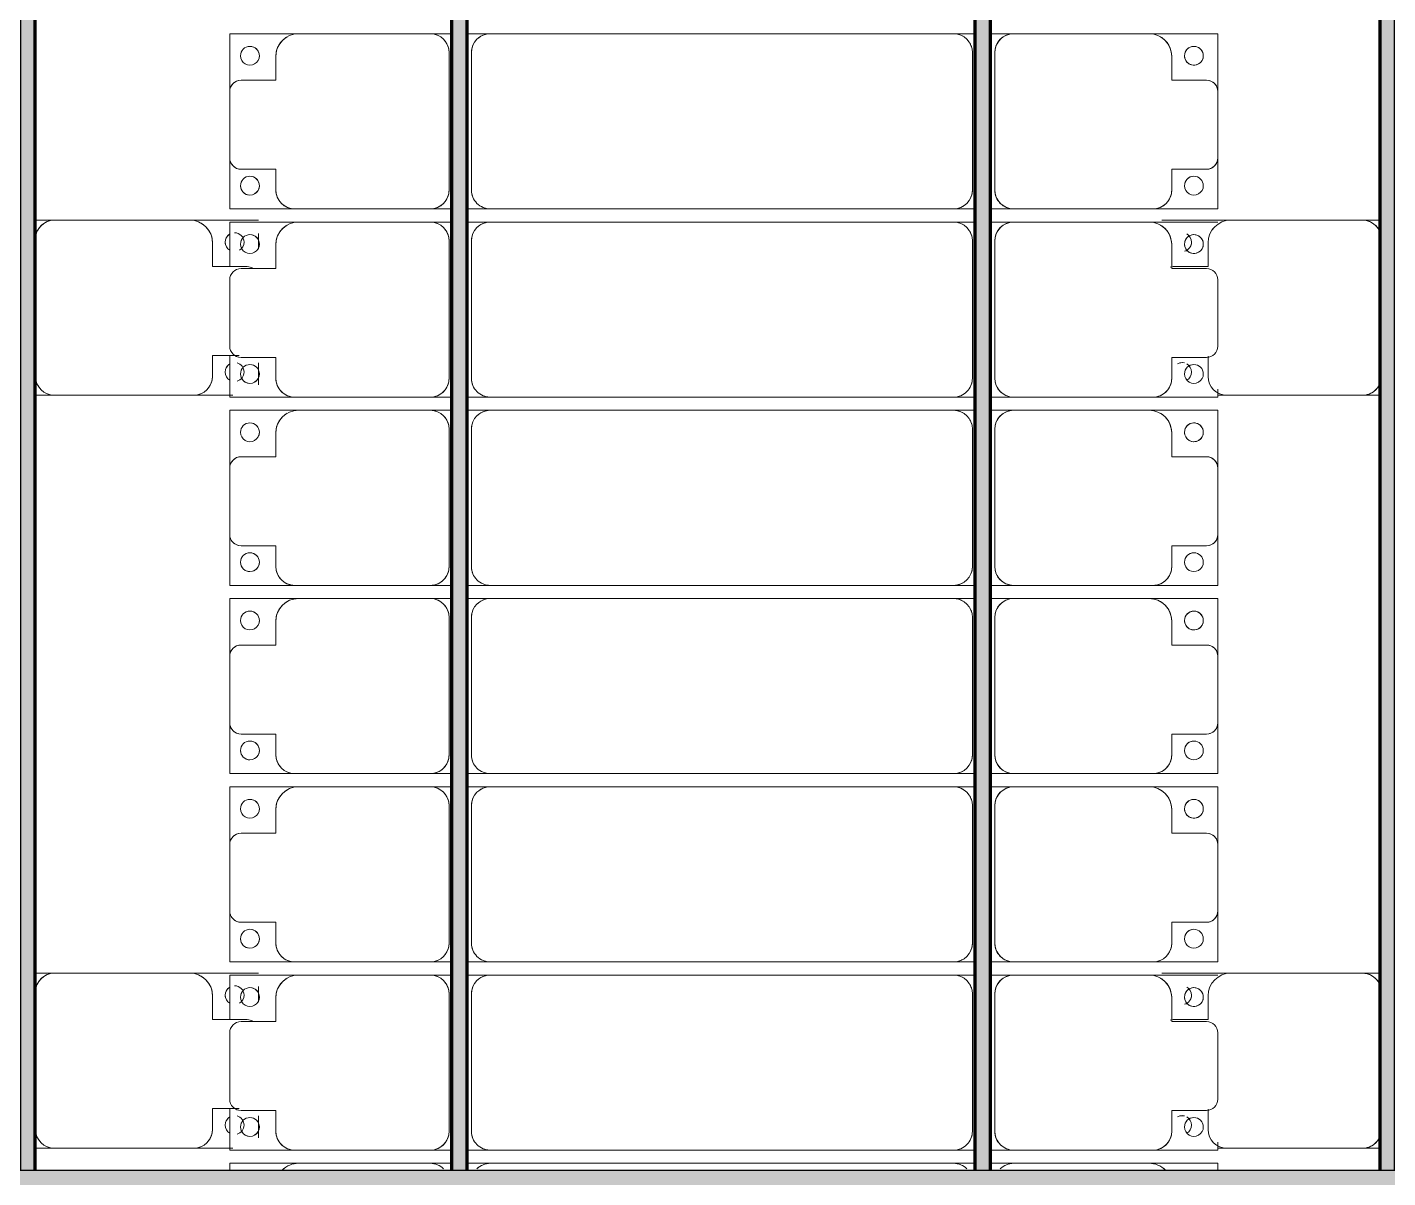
# Model space of a CAD drawing. Header units: millimetres. Extents: x -268744 to 115753, y -96240 to -10461.
# Drawn here: x -112759 to -109145, y -40627 to -37571 of the extents above; entities that cross this region are included whole.
import ezdxf

# ---------------------------------------------------------------- set-up
doc = ezdxf.new("R2010")
doc.units = ezdxf.units.MM
doc.layers.add('A-GENM', color=13, linetype='Continuous', lineweight=9)
doc.layers.add('S-BEAM', color=12, linetype='Continuous', lineweight=9)

# ---------------------------------------------------------------- blocks, each defined once
blk = doc.blocks.new('Dầm C52 - Hộp 40x60-V24-KHUNG KẾT CẤU BÈ PIN 1')
at = {"layer": 'S-BEAM', "lineweight": 25}
blk.add_hatch(color=4, dxfattribs=at).paths.add_polyline_path([(-145811, -20), (145811, -20), (145811, 20), (-145811, 20)])
at = {"layer": 'S-BEAM', "color": 4, "lineweight": 25}
blk.add_line((-145811, 20), (145811, 20), dxfattribs=at)
blk = doc.blocks.new('Dai phao do pin - DẢI PHAO ĐỠ PIN-V44-KHUNG KẾT CẤU BÈ PIN 1')
at = {"layer": 'A-GENM', "color": 7}
for p, q in [((68487.6, 241.6), (68539.7, 241.6)), ((68487.6, 241.6), (68539.7, 241.6)), ((68899.7, 241.6), (68539.7, 241.6)), ((68899.7, 241.6), (69082.2, 241.6)), ((69082.2, 241.6), (68899.7, 241.6)), ((68489.7, 191.6), (68489.7, -173.4)), ((68959.7, 118.2), (68959.7, 181.6)), ((69082.2, 205.8), (69082.2, 164.2)), ((69082.2, 164.2), (69082.2, 205.8)), ((69052.2, 118.2), (68959.7, 118.2)), ((68959.7, -173.4), (68959.7, -118.2)), ((68959.7, -118.2), (69030.6, -118.2)), ((69082.2, -137.5), (69082.2, -195.9)), ((69082.2, -195.9), (69082.2, -137.5)), ((68539.7, -223.4), (68487.6, -223.4)), ((68539.7, -223.4), (68487.6, -223.4)), ((68539.7, -223.4), (68909.7, -223.4)), ((69013.6, -223.4), (68909.7, -223.4)), ((68909.7, -223.4), (69013.6, -223.4))]:
    blk.add_line(p, q, dxfattribs=at)
for centre, radius, start, end in [((68539.7, 191.6), 50, 90, 180), ((68539.7, 191.6), 50, 105, 180), ((68899.7, 181.6), 60, 360, 90), ((68899.7, 181.6), 60, 360, 60), ((69018.6, 183.2), 25, 120, 180), ((69018.6, 183.2), 25, 180, 240), ((69018.6, 183.2), 25, 180, 195), ((69018.6, 183.2), 25, 120, 165), ((69018.6, 183.2), 25, 0, 90), ((69018.6, 183.2), 25, 0, 90), ((69018.6, 183.2), 25, 300, 0), ((69018.6, 183.2), 25, 300, 0), ((69018.6, 183.2), 25, 210, 240), ((69052.2, 88.2), 30, 60, 90), ((69018.6, -161.8), 25, 120, 180), ((69018.6, -161.8), 25, 120, 165), ((69018.6, -161.8), 25, 0, 75), ((69018.6, -161.8), 25, 0, 75), ((68539.7, -173.4), 50, 180, 270), ((68539.7, -173.4), 50, 180, 255), ((68909.7, -173.4), 50, 270, 360), ((68909.7, -173.4), 50, 285, 360), ((69018.6, -161.8), 25, 180, 240), ((69018.6, -161.8), 25, 180, 240), ((69018.6, -161.8), 25, 285, 0), ((69018.6, -161.8), 25, 285, 0)]:
    blk.add_arc(centre, radius, start, end, dxfattribs=at)
blk = doc.blocks.new('Dai phao do pin - DẢI PHAO ĐỠ PIN-V45-KHUNG KẾT CẤU BÈ PIN 1')
at = {"layer": 'A-GENM', "color": 7}
for p, q in [((68487.6, 241.6), (68539.7, 241.6)), ((68487.6, 241.6), (68539.7, 241.6)), ((68899.7, 241.6), (68539.7, 241.6)), ((68899.7, 241.6), (69082.2, 241.6)), ((69082.2, 241.6), (68899.7, 241.6)), ((68489.7, 191.6), (68489.7, -173.4)), ((68959.7, 118.2), (68959.7, 181.6)), ((69082.2, 205.8), (69082.2, 164.2)), ((69082.2, 164.2), (69082.2, 205.8)), ((69052.2, 118.2), (68959.7, 118.2)), ((68959.7, -173.4), (68959.7, -118.2)), ((68959.7, -118.2), (69030.6, -118.2)), ((69082.2, -137.5), (69082.2, -195.9)), ((69082.2, -195.9), (69082.2, -137.5)), ((68539.7, -223.4), (68487.6, -223.4)), ((68539.7, -223.4), (68487.6, -223.4)), ((68539.7, -223.4), (68909.7, -223.4)), ((69013.6, -223.4), (68909.7, -223.4)), ((68909.7, -223.4), (69013.6, -223.4))]:
    blk.add_line(p, q, dxfattribs=at)
for centre, radius, start, end in [((68539.7, 191.6), 50, 90, 180), ((68539.7, 191.6), 50, 105, 180), ((68899.7, 181.6), 60, 360, 90), ((68899.7, 181.6), 60, 360, 60), ((69018.6, 183.2), 25, 120, 180), ((69018.6, 183.2), 25, 180, 240), ((69018.6, 183.2), 25, 180, 195), ((69018.6, 183.2), 25, 120, 165), ((69018.6, 183.2), 25, 0, 90), ((69018.6, 183.2), 25, 0, 90), ((69018.6, 183.2), 25, 300, 0), ((69018.6, 183.2), 25, 300, 0), ((69018.6, 183.2), 25, 210, 240), ((69052.2, 88.2), 30, 60, 90), ((69018.6, -161.8), 25, 120, 180), ((69018.6, -161.8), 25, 120, 165), ((69018.6, -161.8), 25, 0, 75), ((69018.6, -161.8), 25, 0, 75), ((68539.7, -173.4), 50, 180, 270), ((68539.7, -173.4), 50, 180, 255), ((68909.7, -173.4), 50, 270, 360), ((68909.7, -173.4), 50, 285, 360), ((69018.6, -161.8), 25, 180, 240), ((69018.6, -161.8), 25, 180, 240), ((69018.6, -161.8), 25, 285, 0), ((69018.6, -161.8), 25, 285, 0)]:
    blk.add_arc(centre, radius, start, end, dxfattribs=at)
blk = doc.blocks.new('Dầm C52 - Dầm C52-102503-KHUNG KẾT CẤU BÈ PIN 1')
at = {"layer": 'S-BEAM', "lineweight": 140}
h = blk.add_hatch(color=1, dxfattribs=at)
h.paths.add_polyline_path([(-25480.9, 20), (-25480.9, -20), (-25440.9, -20), (-25440.9, 20)])
h.paths.add_polyline_path([(-25400.9, 20), (-25400.9, -20), (-19440.9, -20), (-19443, 20), (-24983.5, 20)])
h.paths.add_polyline_path([(-19400.9, 20), (-19400.9, -20), (-13440.9, -20), (-13440.9, 20), (-17596.2, 20)])
h.paths.add_polyline_path([(-13400.9, -20), (-7440.9, -20), (-7440.9, 20), (-13400.9, 20)])
h.paths.add_polyline_path([(-7400.9, -20), (-1440.9, -20), (-1440.9, 20), (-7400.9, 20)])
h.paths.add_polyline_path([(-1400.9, -20), (4559.1, -20), (4559.1, 20), (-1400.9, 20)])
h.paths.add_polyline_path([(4599.1, -20), (10559.1, -20), (10559.1, 20), (4599.1, 20)])
h.paths.add_polyline_path([(10599.1, 20), (10599.1, -20), (16559.1, -20), (16559.1, 20), (11952.8, 20)])
h.paths.add_polyline_path([(16599.1, -20), (22559.1, -20), (22559.1, 20), (16599.1, 20)])
h.paths.add_polyline_path([(22599.1, -20), (25259.1, -20), (25259.1, 20), (22599.1, 20)])
h.paths.add_polyline_path([(25299.1, -20), (25441.8, -20), (25441.8, 20), (25299.1, 20)])
at = {"layer": 'S-BEAM', "color": 1, "lineweight": 140}
for p, q in [((4599.1, 20), (10559.1, 20)), ((10559.1, -20), (4599.1, -20))]:
    blk.add_line(p, q, dxfattribs=at)
blk = doc.blocks.new('Dầm C52 - Dầm C52-102502-KHUNG KẾT CẤU BÈ PIN 1')
at = {"layer": 'S-BEAM', "lineweight": 140}
h = blk.add_hatch(color=1, dxfattribs=at)
h.paths.add_polyline_path([(-25480.9, 20), (-25480.9, -20), (-25440.9, -20), (-25440.9, 20)])
h.paths.add_polyline_path([(-25400.9, 20), (-25400.9, -20), (-19440.9, -20), (-19443, 20), (-24983.5, 20)])
h.paths.add_polyline_path([(-19400.9, 20), (-19400.9, -20), (-13440.9, -20), (-13440.9, 20), (-18981.3, 20)])
h.paths.add_polyline_path([(-13400.9, -20), (-7440.9, -20), (-7440.9, 20), (-13400.9, 20)])
h.paths.add_polyline_path([(-7400.9, -20), (-1440.9, -20), (-1440.9, 20), (-7400.9, 20)])
h.paths.add_polyline_path([(-1400.9, -20), (4559.1, -20), (4559.1, 20), (-1400.9, 20)])
h.paths.add_polyline_path([(4599.1, 20), (4599.1, -20), (10559.1, -20), (10559.1, 20), (5027.2, 20)])
h.paths.add_polyline_path([(10599.1, -20), (16559.1, -20), (16559.1, 20), (10599.1, 20)])
h.paths.add_polyline_path([(16599.1, 20), (16599.1, -20), (22559.1, -20), (22559.1, 20), (17031.5, 20)])
h.paths.add_polyline_path([(22599.1, -20), (25259.1, -20), (25259.1, 20), (22599.1, 20)])
h.paths.add_polyline_path([(25299.1, -20), (25480.9, -20), (25480.9, 20), (25299.1, 20)])
at = {"layer": 'S-BEAM', "color": 1, "lineweight": 140}
for p, q in [((4599.1, 20), (10559.1, 20)), ((10559.1, -20), (4599.1, -20))]:
    blk.add_line(p, q, dxfattribs=at)
blk = doc.blocks.new('Dai phao do pin - DẢI PHAO ĐỠ PIN-V67-KHUNG KẾT CẤU BÈ PIN 1')
at = {"layer": 'A-GENM', "color": 7}
for p, q in [((-1312.2, 241.6), (-1129.7, 241.6)), ((-1129.7, 241.6), (-1312.2, 241.6)), ((-779.7, 241.6), (-1129.7, 241.6)), ((-779.7, 241.6), (-732.4, 241.6)), ((-779.7, 241.6), (-732.4, 241.6)), ((-1189.7, 181.6), (-1189.7, 118.2)), ((-1189.7, 118.2), (-1282.2, 118.2)), ((-1189.7, -119.2), (-1189.7, -173.4)), ((-1139.7, -223.4), (-1164.4, -223.4)), ((-1164.4, -223.4), (-1139.7, -223.4)), ((-1139.7, -223.4), (-779.7, -223.4)), ((-732.4, -223.4), (-779.7, -223.4)), ((-732.4, -223.4), (-779.7, -223.4))]:
    blk.add_line(p, q, dxfattribs=at)
for centre, radius, start, end in [((-1129.7, 181.6), 60, 90, 180), ((-1129.7, 181.6), 60, 135, 150), ((-779.7, 191.6), 50, 30, 90), ((-779.7, 191.6), 50, 30, 75), ((-1258.6, 183.2), 25, 285, 0), ((-1258.6, 183.2), 25, 0, 60), ((-1258.6, 183.2), 25, 0, 60), ((-1258.6, 183.2), 25, 330, 360), ((-1258.6, 183.2), 25, 285, 300), ((-1282.2, 88.2), 30, 90, 105), ((-1258.6, -161.8), 25, 75, 120), ((-1258.6, -161.8), 25, 90, 120), ((-1258.6, -161.8), 25, 0, 60), ((-1258.6, -161.8), 25, 0, 60), ((-1258.6, -161.8), 25, 300, 0), ((-1258.6, -161.8), 25, 300, 360), ((-1139.7, -173.4), 50, 180, 270), ((-1139.7, -173.4), 50, 240, 255), ((-779.7, -173.4), 50, 270, 330), ((-779.7, -173.4), 50, 285, 330)]:
    blk.add_arc(centre, radius, start, end, dxfattribs=at)
blk = doc.blocks.new('Dải phao đi lại kèm đỡ invester - DẢI PHAO ĐI LẠI-V76-KHUNG KẾT CẤU BÈ PIN 1')
at = {"layer": 'A-GENM', "color": 7}
for p, q in [((17258.4, 1312.2), (17411.8, 1312.2)), ((17258.4, 1129.7), (17258.4, 1312.2)), ((17258.4, 1312.2), (17258.4, 1129.7)), ((17411.8, 1312.2), (17258.4, 1312.2)), ((17588.2, 1312.2), (17411.8, 1312.2)), ((17588.2, 1312.2), (17723.4, 1312.2)), ((17723.4, 1312.2), (17588.2, 1312.2)), ((17723.4, 1312.2), (17723.4, 1139.7)), ((17723.4, 1139.7), (17723.4, 1312.2)), ((17758.4, 1129.7), (17758.4, 1312.2)), ((17758.4, 1312.2), (17758.4, 1129.7)), ((18088.2, 1312.2), (17911.8, 1312.2)), ((18202.2, 1312.2), (18223.4, 1312.2)), ((18223.4, 1312.2), (18202.2, 1312.2)), ((18223.4, 1312.2), (18223.4, 1139.7)), ((18223.4, 1139.7), (18223.4, 1312.2)), ((18258.4, 1312.2), (18411.8, 1312.2)), ((18258.4, 1129.7), (18258.4, 1312.2)), ((18258.4, 1312.2), (18258.4, 1129.7)), ((18411.8, 1312.2), (18258.4, 1312.2)), ((18588.2, 1312.2), (18411.8, 1312.2)), ((18588.2, 1312.2), (18723.4, 1312.2)), ((18723.4, 1312.2), (18588.2, 1312.2)), ((18723.4, 1312.2), (18723.4, 1139.7)), ((18723.4, 1139.7), (18723.4, 1312.2)), ((18758.4, 1312.2), (18911.8, 1312.2)), ((18758.4, 1129.7), (18758.4, 1312.2)), ((18758.4, 1312.2), (18758.4, 1129.7)), ((18911.8, 1312.2), (18758.4, 1312.2)), ((19088.2, 1312.2), (18911.8, 1312.2)), ((19088.2, 1312.2), (19223.4, 1312.2)), ((19223.4, 1312.2), (19088.2, 1312.2)), ((19223.4, 1312.2), (19223.4, 1139.7)), ((19223.4, 1139.7), (19223.4, 1312.2)), ((19258.4, 1312.2), (19411.8, 1312.2)), ((19258.4, 1129.7), (19258.4, 1312.2)), ((19258.4, 1312.2), (19258.4, 1129.7)), ((19411.8, 1312.2), (19258.4, 1312.2)), ((19588.2, 1312.2), (19411.8, 1312.2)), ((19588.2, 1312.2), (19723.4, 1312.2)), ((19723.4, 1312.2), (19588.2, 1312.2)), ((19723.4, 1312.2), (19723.4, 1139.7)), ((19723.4, 1139.7), (19723.4, 1312.2)), ((19758.4, 1129.7), (19758.4, 1312.2)), ((19758.4, 1312.2), (19758.4, 1129.7)), ((20088.2, 1312.2), (19911.8, 1312.2)), ((20202.2, 1312.2), (20223.4, 1312.2)), ((20223.4, 1312.2), (20202.2, 1312.2)), ((20223.4, 1312.2), (20223.4, 1139.7)), ((20223.4, 1139.7), (20223.4, 1312.2)), ((20258.4, 1312.2), (20276.8, 1312.2)), ((20258.4, 1129.7), (20258.4, 1312.2)), ((20258.4, 1312.2), (20258.4, 1129.7)), ((20276.8, 1312.2), (20258.4, 1312.2)), ((17381.8, 1282.2), (17381.8, 1189.7)), ((17618.2, 1189.7), (17618.2, 1282.2)), ((17881.8, 1282.2), (17881.8, 1189.7)), ((18118.2, 1189.7), (18118.2, 1282.2)), ((18381.8, 1282.2), (18381.8, 1189.7)), ((18618.2, 1189.7), (18618.2, 1282.2)), ((18881.8, 1282.2), (18881.8, 1189.7)), ((19118.2, 1189.7), (19118.2, 1282.2)), ((19381.8, 1282.2), (19381.8, 1189.7)), ((19618.2, 1189.7), (19618.2, 1282.2)), ((19881.8, 1282.2), (19881.8, 1189.7)), ((20118.2, 1189.7), (20118.2, 1282.2)), ((17381.8, 1189.7), (17318.4, 1189.7)), ((17673.4, 1189.7), (17618.2, 1189.7)), ((17881.8, 1189.7), (17818.4, 1189.7)), ((18173.4, 1189.7), (18118.2, 1189.7)), ((18381.8, 1189.7), (18318.4, 1189.7)), ((18673.4, 1189.7), (18618.2, 1189.7)), ((18881.8, 1189.7), (18818.4, 1189.7)), ((19173.4, 1189.7), (19118.2, 1189.7)), ((19381.8, 1189.7), (19318.4, 1189.7)), ((19673.4, 1189.7), (19618.2, 1189.7)), ((19881.8, 1189.7), (19818.4, 1189.7)), ((20173.4, 1189.7), (20118.2, 1189.7)), ((17258.4, 1129.7), (17258.4, 769.7)), ((17723.4, 769.7), (17723.4, 1139.7)), ((17758.4, 1129.7), (17758.4, 769.7)), ((18223.4, 769.7), (18223.4, 1139.7)), ((18258.4, 1129.7), (18258.4, 769.7)), ((18723.4, 769.7), (18723.4, 1139.7)), ((18758.4, 1129.7), (18758.4, 769.7)), ((19223.4, 769.7), (19223.4, 1139.7)), ((19258.4, 1129.7), (19258.4, 769.7)), ((19723.4, 769.7), (19723.4, 1139.7)), ((19758.4, 1129.7), (19758.4, 769.7)), ((20223.4, 769.7), (20223.4, 1139.7)), ((20258.4, 1129.7), (20258.4, 769.7)), ((17258.4, 707.6), (17258.4, 769.7)), ((17258.4, 707.6), (17258.4, 769.7)), ((17723.4, 769.7), (17723.4, 707.6)), ((17723.4, 769.7), (17723.4, 707.6)), ((17758.4, 707.6), (17758.4, 769.7)), ((17758.4, 707.6), (17758.4, 769.7)), ((18223.4, 769.7), (18223.4, 707.6)), ((18223.4, 769.7), (18223.4, 707.6)), ((18258.4, 707.6), (18258.4, 769.7)), ((18258.4, 707.6), (18258.4, 769.7)), ((18723.4, 769.7), (18723.4, 707.6)), ((18723.4, 769.7), (18723.4, 707.6)), ((18758.4, 707.6), (18758.4, 769.7)), ((18758.4, 707.6), (18758.4, 769.7)), ((19223.4, 769.7), (19223.4, 707.6)), ((19223.4, 769.7), (19223.4, 707.6)), ((19258.4, 707.6), (19258.4, 769.7)), ((19258.4, 707.6), (19258.4, 769.7)), ((19723.4, 769.7), (19723.4, 707.6)), ((19723.4, 769.7), (19723.4, 707.6)), ((19758.4, 707.6), (19758.4, 769.7)), ((19758.4, 707.6), (19758.4, 769.7)), ((20223.4, 769.7), (20223.4, 707.6)), ((20223.4, 769.7), (20223.4, 707.6)), ((20258.4, 707.6), (20258.4, 769.7)), ((20258.4, 707.6), (20258.4, 769.7)), ((17308.4, 719.7), (17673.4, 719.7)), ((17808.4, 719.7), (18173.4, 719.7)), ((18308.4, 719.7), (18673.4, 719.7)), ((18808.4, 719.7), (19173.4, 719.7)), ((19308.4, 719.7), (19673.4, 719.7)), ((19808.4, 719.7), (20173.4, 719.7)), ((17258.4, 610.3), (17258.4, 667.6)), ((17258.4, 610.3), (17258.4, 667.6)), ((17673.4, 660.3), (17308.4, 660.3)), ((17723.4, 667.6), (17723.4, 610.3)), ((17723.4, 667.6), (17723.4, 610.3)), ((17758.4, 610.3), (17758.4, 667.6)), ((17758.4, 610.3), (17758.4, 667.6)), ((18173.4, 660.3), (17808.4, 660.3)), ((18223.4, 667.6), (18223.4, 610.3)), ((18223.4, 667.6), (18223.4, 610.3)), ((18258.4, 610.3), (18258.4, 667.6)), ((18258.4, 610.3), (18258.4, 667.6)), ((18673.4, 660.3), (18308.4, 660.3)), ((18723.4, 667.6), (18723.4, 610.3)), ((18723.4, 667.6), (18723.4, 610.3)), ((18758.4, 610.3), (18758.4, 667.6)), ((18758.4, 610.3), (18758.4, 667.6)), ((19173.4, 660.3), (18808.4, 660.3)), ((19223.4, 667.6), (19223.4, 610.3)), ((19223.4, 667.6), (19223.4, 610.3)), ((19258.4, 610.3), (19258.4, 667.6)), ((19258.4, 610.3), (19258.4, 667.6)), ((19673.4, 660.3), (19308.4, 660.3)), ((19723.4, 667.6), (19723.4, 610.3)), ((19723.4, 667.6), (19723.4, 610.3)), ((19758.4, 610.3), (19758.4, 667.6)), ((19758.4, 610.3), (19758.4, 667.6)), ((20173.4, 660.3), (19808.4, 660.3)), ((20223.4, 667.6), (20223.4, 610.3)), ((20223.4, 667.6), (20223.4, 610.3)), ((20258.4, 610.3), (20258.4, 667.6)), ((20258.4, 610.3), (20258.4, 667.6)), ((17258.4, 610.3), (17258.4, -620.3)), ((17723.4, -620.3), (17723.4, 610.3)), ((17758.4, 610.3), (17758.4, -620.3)), ((18223.4, -620.3), (18223.4, 610.3)), ((18258.4, 610.3), (18258.4, -620.3)), ((18723.4, -620.3), (18723.4, 610.3)), ((18758.4, 610.3), (18758.4, -620.3)), ((19223.4, -620.3), (19223.4, 610.3)), ((19258.4, 610.3), (19258.4, -620.3)), ((19723.4, -620.3), (19723.4, 610.3)), ((19758.4, 610.3), (19758.4, -620.3)), ((20223.4, -620.3), (20223.4, 610.3)), ((20258.4, 610.3), (20258.4, -620.3)), ((17258.4, -682.4), (17258.4, -620.3)), ((17258.4, -682.4), (17258.4, -620.3)), ((17723.4, -620.3), (17723.4, -682.4)), ((17723.4, -620.3), (17723.4, -682.4)), ((17758.4, -682.4), (17758.4, -620.3)), ((17758.4, -682.4), (17758.4, -620.3)), ((18223.4, -620.3), (18223.4, -682.4)), ((18223.4, -620.3), (18223.4, -682.4)), ((18258.4, -682.4), (18258.4, -620.3)), ((18258.4, -682.4), (18258.4, -620.3)), ((18723.4, -620.3), (18723.4, -682.4)), ((18723.4, -620.3), (18723.4, -682.4)), ((18758.4, -682.4), (18758.4, -620.3)), ((18758.4, -682.4), (18758.4, -620.3)), ((19223.4, -620.3), (19223.4, -682.4)), ((19223.4, -620.3), (19223.4, -682.4)), ((19258.4, -682.4), (19258.4, -620.3)), ((19258.4, -682.4), (19258.4, -620.3)), ((19723.4, -620.3), (19723.4, -682.4)), ((19723.4, -620.3), (19723.4, -682.4)), ((19758.4, -682.4), (19758.4, -620.3)), ((19758.4, -682.4), (19758.4, -620.3)), ((20223.4, -620.3), (20223.4, -682.4)), ((20223.4, -620.3), (20223.4, -682.4)), ((20258.4, -682.4), (20258.4, -620.3)), ((20258.4, -682.4), (20258.4, -620.3)), ((17308.4, -670.3), (17673.4, -670.3)), ((17808.4, -670.3), (18173.4, -670.3)), ((18308.4, -670.3), (18673.4, -670.3)), ((18808.4, -670.3), (19173.4, -670.3)), ((19308.4, -670.3), (19673.4, -670.3)), ((19808.4, -670.3), (20173.4, -670.3)), ((17258.4, -779.7), (17258.4, -722.4)), ((17258.4, -779.7), (17258.4, -722.4)), ((17723.4, -722.4), (17723.4, -779.7)), ((17723.4, -722.4), (17723.4, -779.7)), ((17758.4, -779.7), (17758.4, -722.4)), ((17758.4, -779.7), (17758.4, -722.4)), ((18223.4, -722.4), (18223.4, -779.7)), ((18223.4, -722.4), (18223.4, -779.7)), ((18258.4, -779.7), (18258.4, -722.4)), ((18258.4, -779.7), (18258.4, -722.4)), ((18723.4, -722.4), (18723.4, -779.7)), ((18723.4, -722.4), (18723.4, -779.7)), ((18758.4, -779.7), (18758.4, -722.4)), ((18758.4, -779.7), (18758.4, -722.4)), ((19223.4, -722.4), (19223.4, -779.7)), ((19223.4, -722.4), (19223.4, -779.7)), ((19258.4, -779.7), (19258.4, -722.4)), ((19258.4, -779.7), (19258.4, -722.4)), ((19723.4, -722.4), (19723.4, -779.7)), ((19723.4, -722.4), (19723.4, -779.7)), ((19758.4, -779.7), (19758.4, -722.4)), ((19758.4, -779.7), (19758.4, -722.4)), ((20223.4, -722.4), (20223.4, -779.7)), ((20223.4, -722.4), (20223.4, -779.7)), ((20258.4, -779.7), (20258.4, -722.4)), ((20258.4, -779.7), (20258.4, -722.4)), ((17673.4, -729.7), (17308.4, -729.7)), ((18173.4, -729.7), (17808.4, -729.7)), ((18673.4, -729.7), (18308.4, -729.7)), ((19173.4, -729.7), (18808.4, -729.7)), ((19673.4, -729.7), (19308.4, -729.7)), ((20173.4, -729.7), (19808.4, -729.7)), ((17258.4, -779.7), (17258.4, -1129.7)), ((17723.4, -1139.7), (17723.4, -779.7)), ((17758.4, -779.7), (17758.4, -1129.7)), ((18223.4, -1139.7), (18223.4, -779.7)), ((18258.4, -779.7), (18258.4, -1129.7)), ((18723.4, -1139.7), (18723.4, -779.7)), ((18758.4, -779.7), (18758.4, -1129.7)), ((19223.4, -1139.7), (19223.4, -779.7)), ((19258.4, -779.7), (19258.4, -1129.7)), ((19723.4, -1139.7), (19723.4, -779.7)), ((19758.4, -779.7), (19758.4, -1129.7)), ((20223.4, -1139.7), (20223.4, -779.7)), ((20258.4, -779.7), (20258.4, -1129.7)), ((17258.4, -1312.2), (17258.4, -1129.7)), ((17258.4, -1129.7), (17258.4, -1312.2)), ((17723.4, -1139.7), (17723.4, -1312.2)), ((17723.4, -1312.2), (17723.4, -1139.7)), ((17758.4, -1312.2), (17758.4, -1129.7)), ((17758.4, -1129.7), (17758.4, -1312.2)), ((18223.4, -1139.7), (18223.4, -1312.2)), ((18223.4, -1312.2), (18223.4, -1139.7)), ((18258.4, -1312.2), (18258.4, -1129.7)), ((18258.4, -1129.7), (18258.4, -1312.2)), ((18723.4, -1139.7), (18723.4, -1312.2)), ((18723.4, -1312.2), (18723.4, -1139.7)), ((18758.4, -1312.2), (18758.4, -1129.7)), ((18758.4, -1129.7), (18758.4, -1312.2)), ((19223.4, -1139.7), (19223.4, -1312.2)), ((19223.4, -1312.2), (19223.4, -1139.7)), ((19258.4, -1312.2), (19258.4, -1129.7)), ((19258.4, -1129.7), (19258.4, -1312.2)), ((19723.4, -1139.7), (19723.4, -1312.2)), ((19723.4, -1312.2), (19723.4, -1139.7)), ((19758.4, -1312.2), (19758.4, -1129.7)), ((19758.4, -1129.7), (19758.4, -1312.2)), ((20223.4, -1139.7), (20223.4, -1312.2)), ((20223.4, -1312.2), (20223.4, -1139.7)), ((20258.4, -1312.2), (20258.4, -1129.7)), ((20258.4, -1129.7), (20258.4, -1312.2)), ((17318.4, -1189.7), (17381.8, -1189.7)), ((17381.8, -1189.7), (17381.8, -1282.2)), ((17618.2, -1282.2), (17618.2, -1189.7)), ((17618.2, -1189.7), (17673.4, -1189.7)), ((17818.4, -1189.7), (17881.8, -1189.7)), ((17881.8, -1189.7), (17881.8, -1282.2)), ((18118.2, -1282.2), (18118.2, -1189.7)), ((18118.2, -1189.7), (18173.4, -1189.7)), ((18318.4, -1189.7), (18381.8, -1189.7)), ((18381.8, -1189.7), (18381.8, -1282.2)), ((18618.2, -1282.2), (18618.2, -1189.7)), ((18618.2, -1189.7), (18673.4, -1189.7)), ((18818.4, -1189.7), (18881.8, -1189.7)), ((18881.8, -1189.7), (18881.8, -1282.2)), ((19118.2, -1282.2), (19118.2, -1189.7)), ((19118.2, -1189.7), (19173.4, -1189.7)), ((19318.4, -1189.7), (19381.8, -1189.7)), ((19381.8, -1189.7), (19381.8, -1282.2)), ((19618.2, -1282.2), (19618.2, -1189.7)), ((19618.2, -1189.7), (19673.4, -1189.7)), ((19818.4, -1189.7), (19881.8, -1189.7)), ((19881.8, -1189.7), (19881.8, -1282.2)), ((20118.2, -1282.2), (20118.2, -1189.7)), ((20118.2, -1189.7), (20173.4, -1189.7)), ((17411.8, -1312.2), (17258.4, -1312.2)), ((17258.4, -1312.2), (17411.8, -1312.2)), ((17411.8, -1312.2), (17588.2, -1312.2)), ((17723.4, -1312.2), (17588.2, -1312.2)), ((17588.2, -1312.2), (17723.4, -1312.2)), ((17876.8, -1312.2), (17758.4, -1312.2)), ((17758.4, -1312.2), (17876.8, -1312.2)), ((17911.8, -1312.2), (18088.2, -1312.2)), ((18223.4, -1312.2), (18113.2, -1312.2)), ((18113.2, -1312.2), (18223.4, -1312.2)), ((18411.8, -1312.2), (18258.4, -1312.2)), ((18258.4, -1312.2), (18411.8, -1312.2)), ((18411.8, -1312.2), (18588.2, -1312.2)), ((18723.4, -1312.2), (18588.2, -1312.2)), ((18588.2, -1312.2), (18723.4, -1312.2)), ((18911.8, -1312.2), (18758.4, -1312.2)), ((18758.4, -1312.2), (18911.8, -1312.2)), ((18911.8, -1312.2), (19088.2, -1312.2)), ((19223.4, -1312.2), (19088.2, -1312.2)), ((19088.2, -1312.2), (19223.4, -1312.2)), ((19411.8, -1312.2), (19258.4, -1312.2)), ((19258.4, -1312.2), (19411.8, -1312.2)), ((19411.8, -1312.2), (19588.2, -1312.2)), ((19723.4, -1312.2), (19588.2, -1312.2)), ((19588.2, -1312.2), (19723.4, -1312.2)), ((19876.8, -1312.2), (19758.4, -1312.2)), ((19758.4, -1312.2), (19876.8, -1312.2)), ((19911.8, -1312.2), (20088.2, -1312.2)), ((20223.4, -1312.2), (20113.2, -1312.2)), ((20113.2, -1312.2), (20223.4, -1312.2)), ((20276.8, -1312.2), (20258.4, -1312.2)), ((20258.4, -1312.2), (20276.8, -1312.2))]:
    blk.add_line(p, q, dxfattribs=at)
for centre, radius, start, end in [((17411.8, 1282.2), 30, 90, 180), ((17411.8, 1282.2), 30, 105, 165), ((17411.8, 1282.2), 30, 135, 165), ((17411.8, 1282.2), 30, 135, 165), ((17588.2, 1282.2), 30, 0, 90), ((17588.2, 1282.2), 30, 60, 75), ((17588.2, 1282.2), 30, 15, 75), ((17588.2, 1282.2), 30, 60, 75), ((17911.8, 1282.2), 30, 90, 180), ((18088.2, 1282.2), 30, 0, 90), ((18411.8, 1282.2), 30, 90, 180), ((18411.8, 1282.2), 30, 105, 165), ((18411.8, 1282.2), 30, 135, 165), ((18411.8, 1282.2), 30, 135, 165), ((18588.2, 1282.2), 30, 0, 90), ((18588.2, 1282.2), 30, 60, 75), ((18588.2, 1282.2), 30, 15, 75), ((18588.2, 1282.2), 30, 60, 75), ((18911.8, 1282.2), 30, 90, 180), ((18911.8, 1282.2), 30, 105, 165), ((18911.8, 1282.2), 30, 135, 165), ((18911.8, 1282.2), 30, 135, 165), ((19088.2, 1282.2), 30, 0, 90), ((19088.2, 1282.2), 30, 60, 75), ((19088.2, 1282.2), 30, 15, 75), ((19088.2, 1282.2), 30, 60, 75), ((19411.8, 1282.2), 30, 90, 180), ((19411.8, 1282.2), 30, 105, 165), ((19411.8, 1282.2), 30, 135, 165), ((19411.8, 1282.2), 30, 135, 165), ((19588.2, 1282.2), 30, 0, 90), ((19588.2, 1282.2), 30, 60, 75), ((19588.2, 1282.2), 30, 15, 75), ((19588.2, 1282.2), 30, 60, 75), ((19911.8, 1282.2), 30, 90, 180), ((20088.2, 1282.2), 30, 0, 90), ((17316.8, 1248.6), 25, 90, 270), ((17316.8, 1248.6), 25, 90, 255), ((17316.8, 1248.6), 25, 270, 90), ((17316.8, 1248.6), 25, 300, 90), ((17588.2, 1282.2), 30, 15, 30), ((17588.2, 1282.2), 30, 15, 30), ((17661.8, 1248.6), 25, 90, 270), ((17661.8, 1248.6), 25, 90, 180), ((17661.8, 1248.6), 25, 270, 90), ((17661.8, 1248.6), 25, 270, 90), ((17816.8, 1248.6), 25, 90, 270), ((17816.8, 1248.6), 25, 90, 255), ((17816.8, 1248.6), 25, 270, 90), ((17816.8, 1248.6), 25, 300, 90), ((18161.8, 1248.6), 25, 90, 270), ((18161.8, 1248.6), 25, 90, 180), ((18161.8, 1248.6), 25, 270, 90), ((18161.8, 1248.6), 25, 270, 90), ((18316.8, 1248.6), 25, 90, 270), ((18316.8, 1248.6), 25, 90, 255), ((18316.8, 1248.6), 25, 270, 90), ((18316.8, 1248.6), 25, 300, 90), ((18588.2, 1282.2), 30, 15, 30), ((18588.2, 1282.2), 30, 15, 30), ((18661.8, 1248.6), 25, 90, 270), ((18661.8, 1248.6), 25, 90, 180), ((18661.8, 1248.6), 25, 270, 90), ((18661.8, 1248.6), 25, 270, 90), ((18816.8, 1248.6), 25, 90, 270), ((18816.8, 1248.6), 25, 90, 255), ((18816.8, 1248.6), 25, 270, 90), ((18816.8, 1248.6), 25, 300, 90), ((19088.2, 1282.2), 30, 15, 30), ((19088.2, 1282.2), 30, 15, 30), ((19161.8, 1248.6), 25, 90, 270), ((19161.8, 1248.6), 25, 90, 180), ((19161.8, 1248.6), 25, 270, 90), ((19161.8, 1248.6), 25, 270, 90), ((19316.8, 1248.6), 25, 90, 270), ((19316.8, 1248.6), 25, 90, 255), ((19316.8, 1248.6), 25, 270, 90), ((19316.8, 1248.6), 25, 300, 90), ((19588.2, 1282.2), 30, 15, 30), ((19588.2, 1282.2), 30, 15, 30), ((19661.8, 1248.6), 25, 90, 270), ((19661.8, 1248.6), 25, 90, 180), ((19661.8, 1248.6), 25, 270, 90), ((19661.8, 1248.6), 25, 270, 90), ((19816.8, 1248.6), 25, 90, 270), ((19816.8, 1248.6), 25, 90, 255), ((19816.8, 1248.6), 25, 270, 90), ((19816.8, 1248.6), 25, 300, 90), ((20161.8, 1248.6), 25, 90, 270), ((20161.8, 1248.6), 25, 90, 180), ((20161.8, 1248.6), 25, 270, 90), ((20161.8, 1248.6), 25, 270, 90), ((17661.8, 1248.6), 25, 195, 255), ((18161.8, 1248.6), 25, 195, 255), ((18661.8, 1248.6), 25, 195, 255), ((19161.8, 1248.6), 25, 195, 255), ((19661.8, 1248.6), 25, 195, 255), ((20161.8, 1248.6), 25, 195, 255), ((17316.8, 1248.6), 25, 270, 285), ((17816.8, 1248.6), 25, 270, 285), ((18316.8, 1248.6), 25, 270, 285), ((18816.8, 1248.6), 25, 270, 285), ((19316.8, 1248.6), 25, 270, 285), ((19816.8, 1248.6), 25, 270, 285), ((17318.4, 1129.7), 60, 90, 180), ((17318.4, 1129.7), 60, 90, 150), ((17673.4, 1139.7), 50, 360, 90), ((17673.4, 1139.7), 50, 15, 90), ((17818.4, 1129.7), 60, 90, 180), ((17818.4, 1129.7), 60, 90, 150), ((18173.4, 1139.7), 50, 360, 90), ((18173.4, 1139.7), 50, 15, 90), ((18318.4, 1129.7), 60, 90, 180), ((18318.4, 1129.7), 60, 90, 150), ((18673.4, 1139.7), 50, 360, 90), ((18673.4, 1139.7), 50, 15, 90), ((18818.4, 1129.7), 60, 90, 180), ((18818.4, 1129.7), 60, 90, 150), ((19173.4, 1139.7), 50, 360, 90), ((19173.4, 1139.7), 50, 15, 90), ((19318.4, 1129.7), 60, 90, 180), ((19318.4, 1129.7), 60, 90, 150), ((19673.4, 1139.7), 50, 0, 90), ((19673.4, 1139.7), 50, 15, 90), ((19818.4, 1129.7), 60, 90, 180), ((19818.4, 1129.7), 60, 90, 150), ((20173.4, 1139.7), 50, 0, 90), ((20173.4, 1139.7), 50, 15, 90), ((20318.4, 1129.7), 60, 135, 180), ((20318.4, 1129.7), 60, 135, 150), ((17308.4, 769.7), 50, 180, 270), ((17673.4, 769.7), 50, 270, 0), ((17808.4, 769.7), 50, 180, 270), ((18173.4, 769.7), 50, 270, 360), ((18308.4, 769.7), 50, 180, 270), ((18673.4, 769.7), 50, 270, 360), ((18808.4, 769.7), 50, 180, 270), ((19173.4, 769.7), 50, 270, 360), ((19308.4, 769.7), 50, 180, 270), ((19673.4, 769.7), 50, 270, 0), ((19808.4, 769.7), 50, 180, 270), ((20173.4, 769.7), 50, 270, 0), ((20308.4, 769.7), 50, 180, 225), ((17308.4, 769.7), 50, 195, 270), ((17673.4, 769.7), 50, 270, 345), ((17808.4, 769.7), 50, 195, 270), ((18173.4, 769.7), 50, 270, 345), ((18308.4, 769.7), 50, 195, 270), ((18673.4, 769.7), 50, 270, 345), ((18808.4, 769.7), 50, 195, 270), ((19173.4, 769.7), 50, 270, 345), ((19308.4, 769.7), 50, 195, 270), ((19673.4, 769.7), 50, 270, 345), ((19808.4, 769.7), 50, 195, 270), ((20173.4, 769.7), 50, 270, 345), ((20308.4, 769.7), 50, 195, 225), ((17308.4, 610.3), 50, 90, 180), ((17308.4, 610.3), 50, 105, 120), ((17673.4, 610.3), 50, 0, 90), ((17673.4, 610.3), 50, 60, 90), ((17808.4, 610.3), 50, 90, 180), ((17808.4, 610.3), 50, 105, 120), ((18173.4, 610.3), 50, 360, 90), ((18173.4, 610.3), 50, 60, 90), ((18308.4, 610.3), 50, 90, 180), ((18308.4, 610.3), 50, 105, 120), ((18673.4, 610.3), 50, 0, 90), ((18673.4, 610.3), 50, 60, 90), ((18808.4, 610.3), 50, 90, 180), ((18808.4, 610.3), 50, 105, 120), ((19173.4, 610.3), 50, 0, 90), ((19173.4, 610.3), 50, 60, 90), ((19308.4, 610.3), 50, 90, 180), ((19308.4, 610.3), 50, 105, 120), ((19673.4, 610.3), 50, 0, 90), ((19673.4, 610.3), 50, 60, 90), ((19808.4, 610.3), 50, 90, 180), ((19808.4, 610.3), 50, 105, 120), ((20173.4, 610.3), 50, 360, 90), ((20173.4, 610.3), 50, 60, 90), ((17308.4, 610.3), 50, 150, 180), ((17673.4, 610.3), 50, 15, 30), ((17808.4, 610.3), 50, 150, 180), ((18173.4, 610.3), 50, 15, 30), ((18308.4, 610.3), 50, 150, 180), ((18673.4, 610.3), 50, 15, 30), ((18808.4, 610.3), 50, 150, 180), ((19173.4, 610.3), 50, 15, 30), ((19308.4, 610.3), 50, 150, 180), ((19673.4, 610.3), 50, 15, 30), ((19808.4, 610.3), 50, 150, 180), ((20173.4, 610.3), 50, 15, 30), ((20308.4, 610.3), 50, 135, 180), ((20308.4, 610.3), 50, 150, 180), ((17308.4, -620.3), 50, 180, 270), ((17308.4, -620.3), 50, 195, 225), ((17673.4, -620.3), 50, 270, 0), ((17673.4, -620.3), 50, 330, 0), ((17808.4, -620.3), 50, 180, 270), ((17808.4, -620.3), 50, 195, 225), ((18173.4, -620.3), 50, 270, 0), ((18173.4, -620.3), 50, 330, 0), ((18308.4, -620.3), 50, 180, 270), ((18308.4, -620.3), 50, 195, 225), ((18673.4, -620.3), 50, 270, 0), ((18673.4, -620.3), 50, 330, 0), ((18808.4, -620.3), 50, 180, 270), ((18808.4, -620.3), 50, 195, 225), ((19173.4, -620.3), 50, 270, 0), ((19173.4, -620.3), 50, 330, 0), ((19308.4, -620.3), 50, 180, 270), ((19308.4, -620.3), 50, 195, 225), ((19673.4, -620.3), 50, 270, 0), ((19673.4, -620.3), 50, 330, 0), ((19808.4, -620.3), 50, 180, 270), ((19808.4, -620.3), 50, 195, 225), ((20173.4, -620.3), 50, 270, 0), ((20173.4, -620.3), 50, 330, 360), ((20308.4, -620.3), 50, 180, 225), ((20308.4, -620.3), 50, 195, 225), ((17308.4, -620.3), 50, 240, 270), ((17673.4, -620.3), 50, 270, 300), ((17808.4, -620.3), 50, 240, 270), ((18173.4, -620.3), 50, 270, 300), ((18308.4, -620.3), 50, 240, 270), ((18673.4, -620.3), 50, 270, 300), ((18808.4, -620.3), 50, 240, 270), ((19173.4, -620.3), 50, 270, 300), ((19308.4, -620.3), 50, 240, 270), ((19673.4, -620.3), 50, 270, 300), ((19808.4, -620.3), 50, 240, 270), ((20173.4, -620.3), 50, 270, 300), ((17308.4, -779.7), 50, 90, 180), ((17308.4, -779.7), 50, 90, 165), ((17673.4, -779.7), 50, 360, 90), ((17673.4, -779.7), 50, 15, 90), ((17808.4, -779.7), 50, 90, 180), ((17808.4, -779.7), 50, 90, 165), ((18173.4, -779.7), 50, 360, 90), ((18173.4, -779.7), 50, 15, 90), ((18308.4, -779.7), 50, 90, 180), ((18308.4, -779.7), 50, 90, 165), ((18673.4, -779.7), 50, 360, 90), ((18673.4, -779.7), 50, 15, 90), ((18808.4, -779.7), 50, 90, 180), ((18808.4, -779.7), 50, 90, 165), ((19173.4, -779.7), 50, 360, 90), ((19173.4, -779.7), 50, 15, 90), ((19308.4, -779.7), 50, 90, 180), ((19308.4, -779.7), 50, 90, 165), ((19673.4, -779.7), 50, 0, 90), ((19673.4, -779.7), 50, 15, 90), ((19808.4, -779.7), 50, 90, 180), ((19808.4, -779.7), 50, 90, 165), ((20173.4, -779.7), 50, 0, 90), ((20173.4, -779.7), 50, 15, 90), ((20308.4, -779.7), 50, 135, 180), ((20308.4, -779.7), 50, 135, 165), ((17318.4, -1129.7), 60, 180, 270), ((17673.4, -1139.7), 50, 270, 0), ((17673.4, -1139.7), 50, 270, 345), ((17818.4, -1129.7), 60, 180, 270), ((18173.4, -1139.7), 50, 270, 0), ((18173.4, -1139.7), 50, 270, 345), ((18318.4, -1129.7), 60, 180, 270), ((18673.4, -1139.7), 50, 270, 360), ((18673.4, -1139.7), 50, 270, 345), ((18818.4, -1129.7), 60, 180, 270), ((19173.4, -1139.7), 50, 270, 360), ((19173.4, -1139.7), 50, 270, 345), ((19318.4, -1129.7), 60, 180, 270), ((19673.4, -1139.7), 50, 270, 0), ((19673.4, -1139.7), 50, 270, 345), ((19818.4, -1129.7), 60, 180, 270), ((20173.4, -1139.7), 50, 270, 0), ((20173.4, -1139.7), 50, 270, 345), ((20318.4, -1129.7), 60, 180, 225), ((17318.4, -1129.7), 60, 210, 270), ((17818.4, -1129.7), 60, 210, 270), ((18318.4, -1129.7), 60, 210, 270), ((18818.4, -1129.7), 60, 210, 270), ((19318.4, -1129.7), 60, 210, 270), ((19818.4, -1129.7), 60, 210, 270), ((20318.4, -1129.7), 60, 210, 225), ((17316.8, -1258.6), 25, 90, 270), ((17316.8, -1258.6), 25, 180, 270), ((17316.8, -1258.6), 25, 90, 165), ((17316.8, -1258.6), 25, 270, 90), ((17316.8, -1258.6), 25, 60, 90), ((17316.8, -1258.6), 25, 270, 30), ((17661.8, -1258.6), 25, 90, 270), ((17661.8, -1258.6), 25, 180, 270), ((17661.8, -1258.6), 25, 90, 165), ((17661.8, -1258.6), 25, 270, 90), ((17661.8, -1258.6), 25, 15, 90), ((17661.8, -1258.6), 25, 270, 360), ((17816.8, -1258.6), 25, 90, 270), ((17816.8, -1258.6), 25, 180, 270), ((17816.8, -1258.6), 25, 90, 165), ((17816.8, -1258.6), 25, 270, 90), ((17816.8, -1258.6), 25, 60, 90), ((17816.8, -1258.6), 25, 270, 30), ((18161.8, -1258.6), 25, 90, 270), ((18161.8, -1258.6), 25, 180, 270), ((18161.8, -1258.6), 25, 90, 165), ((18161.8, -1258.6), 25, 270, 90), ((18161.8, -1258.6), 25, 15, 90), ((18161.8, -1258.6), 25, 270, 360), ((18316.8, -1258.6), 25, 90, 270), ((18316.8, -1258.6), 25, 180, 270), ((18316.8, -1258.6), 25, 90, 165), ((18316.8, -1258.6), 25, 270, 90), ((18316.8, -1258.6), 25, 60, 90), ((18316.8, -1258.6), 25, 270, 30), ((18661.8, -1258.6), 25, 90, 270), ((18661.8, -1258.6), 25, 180, 270), ((18661.8, -1258.6), 25, 90, 165), ((18661.8, -1258.6), 25, 270, 90), ((18661.8, -1258.6), 25, 15, 90), ((18661.8, -1258.6), 25, 270, 0), ((18816.8, -1258.6), 25, 90, 270), ((18816.8, -1258.6), 25, 180, 270), ((18816.8, -1258.6), 25, 90, 165), ((18816.8, -1258.6), 25, 270, 90), ((18816.8, -1258.6), 25, 60, 90), ((18816.8, -1258.6), 25, 270, 30), ((19161.8, -1258.6), 25, 90, 270), ((19161.8, -1258.6), 25, 180, 270), ((19161.8, -1258.6), 25, 90, 165), ((19161.8, -1258.6), 25, 270, 90), ((19161.8, -1258.6), 25, 15, 90), ((19161.8, -1258.6), 25, 270, 0), ((19316.8, -1258.6), 25, 90, 270), ((19316.8, -1258.6), 25, 180, 270), ((19316.8, -1258.6), 25, 90, 165), ((19316.8, -1258.6), 25, 270, 90), ((19316.8, -1258.6), 25, 60, 90), ((19316.8, -1258.6), 25, 270, 30), ((19661.8, -1258.6), 25, 90, 270), ((19661.8, -1258.6), 25, 180, 270), ((19661.8, -1258.6), 25, 90, 165), ((19661.8, -1258.6), 25, 270, 90), ((19661.8, -1258.6), 25, 15, 90), ((19661.8, -1258.6), 25, 270, 360), ((19816.8, -1258.6), 25, 90, 270), ((19816.8, -1258.6), 25, 180, 270), ((19816.8, -1258.6), 25, 90, 165), ((19816.8, -1258.6), 25, 270, 90), ((19816.8, -1258.6), 25, 60, 90), ((19816.8, -1258.6), 25, 270, 30), ((20161.8, -1258.6), 25, 90, 270), ((20161.8, -1258.6), 25, 180, 270), ((20161.8, -1258.6), 25, 90, 165), ((20161.8, -1258.6), 25, 270, 90), ((20161.8, -1258.6), 25, 15, 90), ((20161.8, -1258.6), 25, 270, 0), ((17411.8, -1282.2), 30, 180, 270), ((17411.8, -1282.2), 30, 195, 225), ((17411.8, -1282.2), 30, 195, 255), ((17411.8, -1282.2), 30, 195, 225), ((17588.2, -1282.2), 30, 270, 360), ((17588.2, -1282.2), 30, 285, 345), ((17588.2, -1282.2), 30, 315, 345), ((17588.2, -1282.2), 30, 315, 345), ((17911.8, -1282.2), 30, 180, 270), ((18088.2, -1282.2), 30, 270, 360), ((18088.2, -1282.2), 30, 330, 345), ((18088.2, -1282.2), 30, 330, 345), ((18411.8, -1282.2), 30, 180, 270), ((18411.8, -1282.2), 30, 195, 225), ((18411.8, -1282.2), 30, 195, 255), ((18411.8, -1282.2), 30, 195, 225), ((18588.2, -1282.2), 30, 270, 0), ((18588.2, -1282.2), 30, 285, 345), ((18588.2, -1282.2), 30, 315, 345), ((18588.2, -1282.2), 30, 315, 345), ((18911.8, -1282.2), 30, 180, 270), ((18911.8, -1282.2), 30, 195, 225), ((18911.8, -1282.2), 30, 195, 255), ((18911.8, -1282.2), 30, 195, 225), ((19088.2, -1282.2), 30, 270, 360), ((19088.2, -1282.2), 30, 285, 345), ((19088.2, -1282.2), 30, 315, 345), ((19088.2, -1282.2), 30, 315, 345), ((19411.8, -1282.2), 30, 180, 270), ((19411.8, -1282.2), 30, 195, 225), ((19411.8, -1282.2), 30, 195, 255), ((19411.8, -1282.2), 30, 195, 225), ((19588.2, -1282.2), 30, 270, 0), ((19588.2, -1282.2), 30, 285, 345), ((19588.2, -1282.2), 30, 315, 345), ((19588.2, -1282.2), 30, 315, 345), ((19911.8, -1282.2), 30, 180, 270), ((20088.2, -1282.2), 30, 270, 0), ((20088.2, -1282.2), 30, 330, 345), ((20088.2, -1282.2), 30, 330, 345), ((17588.2, -1282.2), 30, 285, 300), ((17588.2, -1282.2), 30, 285, 300), ((18588.2, -1282.2), 30, 285, 300), ((18588.2, -1282.2), 30, 285, 300), ((19088.2, -1282.2), 30, 285, 300), ((19088.2, -1282.2), 30, 285, 300), ((19588.2, -1282.2), 30, 285, 300), ((19588.2, -1282.2), 30, 285, 300)]:
    blk.add_arc(centre, radius, start, end, dxfattribs=at)
blk = doc.blocks.new('be pin 1_rvt-1-KHUNG KẾT CẤU BÈ PIN 1')
at = {"layer": 'A-GENM', "lineweight": 9, "rotation": 270.0000000003262}
blk.add_blockref('Dải phao đi lại kèm đỡ invester - DẢI PHAO ĐI LẠI-V76-KHUNG KẾT CẤU BÈ PIN 1', (-110909, -20329.7), dxfattribs=at)
at = {"layer": 'A-GENM', "lineweight": 9}
for name, p in [('Dai phao do pin - DẢI PHAO ĐỠ PIN-V45-KHUNG KẾT CẤU BÈ PIN 1', (-181226.8, -38324.7)), ('Dai phao do pin - DẢI PHAO ĐỠ PIN-V67-KHUNG KẾT CẤU BÈ PIN 1', (-108433.1, -38324.7)), ('Dai phao do pin - DẢI PHAO ĐỠ PIN-V44-KHUNG KẾT CẤU BÈ PIN 1', (-181226.8, -40324.7)), ('Dai phao do pin - DẢI PHAO ĐỠ PIN-V67-KHUNG KẾT CẤU BÈ PIN 1', (-108433.1, -40324.7))]:
    blk.add_blockref(name, p, dxfattribs=at)
at = {"layer": 'S-BEAM', "lineweight": 9, "rotation": 90.00000000032618}
for name, p in [('Dầm C52 - Dầm C52-102502-KHUNG KẾT CẤU BÈ PIN 1', (-111611.4, -45205.6)), ('Dầm C52 - Dầm C52-102502-KHUNG KẾT CẤU BÈ PIN 1', (-109145.5, -45205.6)), ('Dầm C52 - Dầm C52-102503-KHUNG KẾT CẤU BÈ PIN 1', (-112759.1, -45205.6)), ('Dầm C52 - Dầm C52-102503-KHUNG KẾT CẤU BÈ PIN 1', (-110221.4, -45205.6))]:
    blk.add_blockref(name, p, dxfattribs=at)
at = {"layer": 'S-BEAM', "lineweight": 9}
blk.add_blockref('Dầm C52 - Hộp 40x60-V24-KHUNG KẾT CẤU BÈ PIN 1', (-110896.7, -40626.5), dxfattribs=at)

msp = doc.modelspace()

# ---------------------------------------------------------------- block references
at = {"lineweight": 5}
msp.add_blockref('be pin 1_rvt-1-KHUNG KẾT CẤU BÈ PIN 1', (0, 0), dxfattribs=at)

doc.saveas('drawing.dxf')
